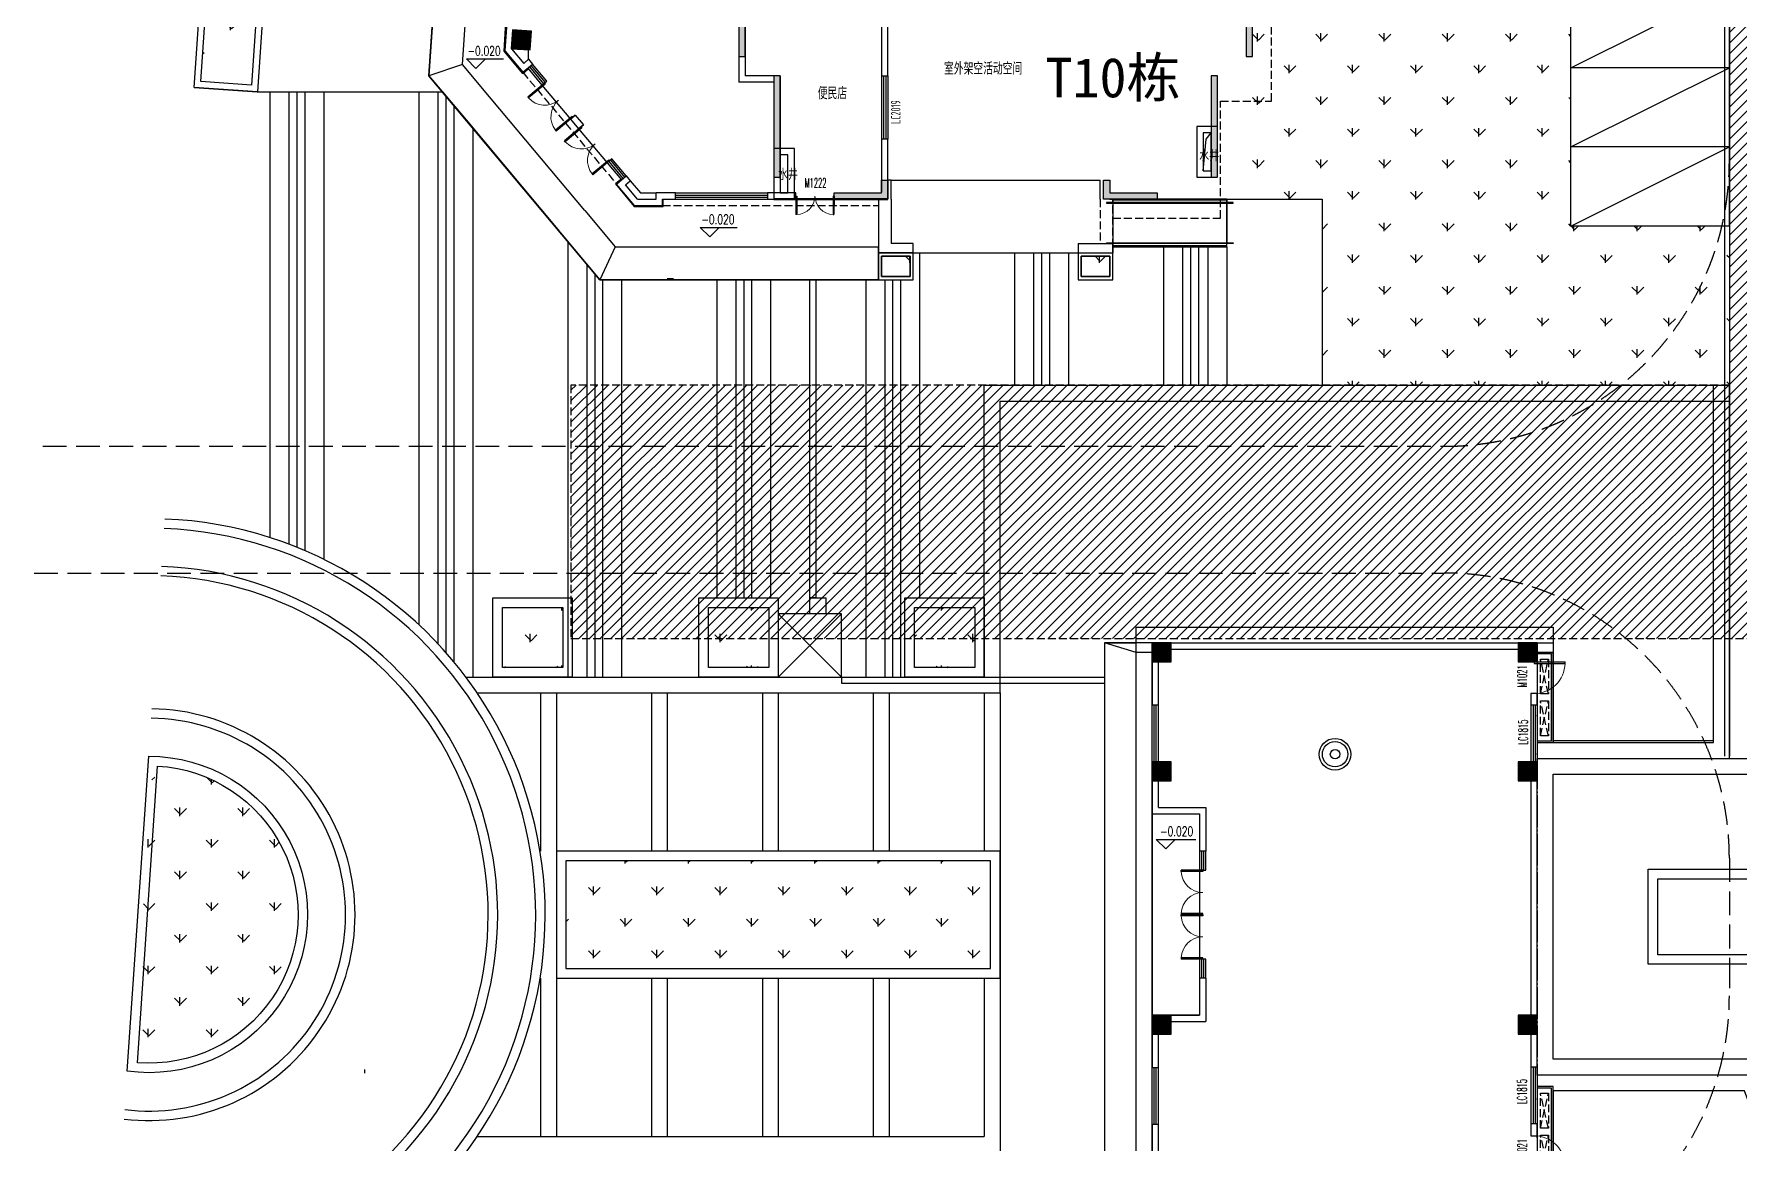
# Model space of a CAD drawing. Header units: millimetres. Extents: x 36720183 to 38160956, y 58934012 to 60388477.
# Drawn here: x 37394691 to 37448514, y 59326046 to 59361079 of the extents above; entities that cross this region are included whole.
import ezdxf

# ---------------------------------------------------------------- set-up
doc = ezdxf.new("R2010")
doc.units = ezdxf.units.MM
doc.header["$LTSCALE"] = 1000
doc.header["$MEASUREMENT"] = 0
for name, pattern in [('CONTINOUS', [0]), ('DASH', [0.35, 0.25, -0.1]), ('DOTE', [2.42, 2, -0.2, 0.02, -0.2]), ('X-A7-L1-PLAN$0$DOTE', [2.42, 2, -0.2, 0.02, -0.2])]:
    doc.linetypes.add(name, pattern=pattern)
for name, color, linetype in [('@ 绿化', 8, 'Continuous'), ('@HATCH', 8, 'Continuous'), ('@YL', 2, 'Continuous'), ('@园建', 1, 'Continuous'), ('@围墙', 5, 'Continuous'), ('@填充', 8, 'Continuous'), ('@扑救面填充', 8, 'Continuous'), ('C_Hatch', 41, 'Continuous'), ('C_Wall', 6, 'Continuous'), ('COLUMN', 9, 'Continuous'), ('CURTWALL', 4, 'Continuous'), ('DIM_ELEV', 3, 'Continuous'), ('DIM_LEAD', 3, 'Continuous'), ('DL_道路红线_支路网_', 1, 'Continuous'), ('DOTE', 1, 'Continuous'), ('PUB_HATCH', 8, 'Continuous'), ('PUB_TEXT', 7, 'Continuous'), ('RMJM - P1 - P - 120-1$0$文字说明', 7, 'Continuous'), ('STAIR', 2, 'Continuous'), ('TEXT', 1, 'Continuous'), ('WALL', 4, 'Continuous'), ('WINDOW', 2, 'Continuous'), ('WINDOW_TEXT', 3, 'Continuous'), ('X-A7-L1-PLAN$0$dote', 1, 'X-A7-L1-PLAN$0$DOTE'), ('扑救面', 2, 'Continuous'), ('空调机位', 7, 'Continuous'), ('线脚', 6, 'Continuous'), ('裙楼挑廊', 7, 'Continuous'), ('车位', 40, 'Continuous')]:
    doc.layers.add(name, color=color, linetype=linetype)
doc.layers.add('X-A7-L1-PLAN$0$230_Floors', color=1, linetype='Continuous', lineweight=50)
doc.styles.add('_TCH_DIM', font='SIMPLEX', dxfattribs={"bigfont": 'GBCBIG'})
doc.styles.add('_TCH_WINDOW', font='SIMPLEX.shx', dxfattribs={"width": 0.7, "height": 3.5, "bigfont": 'GBCBIG.shx'})
doc.styles.add('RMJM - P1 - P - 120-1$0$RMJM_TEXT', font='ARIAL.TTF', dxfattribs={"height": 2.5})
doc.styles.get("Standard").update_dxf_attribs({"font": 'gbenor.shx', "bigfont": 'gbcbig.shx'})
pattern_1 = [(90, (0, 0), (-997.795475, 997.795475), [264.58066, -1731.01015]), (45, (0, 0), (-997.796155, 997.796155), [264.58066, -1146.51615]), (135, (0, 0), (-997.796155, -997.796155), [264.58066, -1146.51615])]

# ---------------------------------------------------------------- blocks, each defined once
blk = doc.blocks.new('车位')
at = {"layer": '车位'}
for p, q in [((2126015, 462726), (2126015, 465226)), ((2131015, 465226), (2126015, 465226)), ((2131015, 462726), (2131015, 465226)), ((2131015, 462726), (2126015, 462726))]:
    blk.add_line(p, q, dxfattribs=at)
blk.add_lwpolyline([(2126015, 462726), (2131015, 465226)], dxfattribs=at)
blk = doc.blocks.new('ba')
at = {"color": 8}
blk.add_lwpolyline([(-1948, -52), (52, -52), (52, 1948), (-1948, 1948)], close=True, dxfattribs=at)
for points in [[(52, -52), (-1948, 1948)], [(-1948, -52), (52, 1948)]]:
    blk.add_lwpolyline(points, dxfattribs=at)
blk = doc.blocks.new('_FZH')
blk.add_lwpolyline([(-0.5, -0.5), (0.5, -0.5), (0.5, 0.5), (-0.5, 0.5)], close=True)
at = {"layer": 'PUB_HATCH'}
blk.add_solid([(-0.5, -0.5), (0.5, -0.5), (-0.5, 0.5), (0.5, 0.5)], dxfattribs=at)
blk = doc.blocks.new('2014-1-1-G-D5')
at = {"layer": 'C_Hatch'}
h = blk.add_hatch(color=256, dxfattribs=at)
h.paths.add_polyline_path([(3696231, -849237), (3696231, -849037), (3696431, -849037), (3696431, -849437), (3694681, -849437), (3694681, -849237)])
h.paths.add_polyline_path([(3710131, -846337), (3710131, -845737), (3708531, -845737), (3708531, -843737), (3708331, -843737), (3708331, -845937), (3709931, -845937), (3709931, -846337)])
h.paths.add_polyline_path([(3690731, -842837), (3692381, -842837), (3692381, -843037), (3690731, -843037)])
h.paths.add_polyline_path([(3677731, -851437), (3677731, -851237), (3677331, -851237), (3677331, -848337), (3677131, -848337), (3677131, -851437)])
h.paths.add_polyline_path([(3689431, -845237), (3689431, -844137), (3691431, -844137), (3691431, -844837), (3691631, -844837), (3691631, -844137), (3691631, -843937), (3691431, -843937), (3689231, -843937), (3689231, -845237)])
h.paths.add_polyline_path([(3687231, -843937), (3686631, -843937), (3686631, -844137), (3687031, -844137), (3687031, -845486), (3687231, -845486)])
h.paths.add_polyline_path([(3692331, -860537), (3692331, -859937), (3692531, -859937), (3692531, -860337), (3694031, -860337), (3694031, -860537)])
h.paths.add_polyline_path([(3696431, -853837), (3696431, -854037), (3696831, -854037), (3696831, -856037), (3697031, -856037), (3697031, -853837)])
h.paths.add_polyline_path([(3689431, -846737), (3689431, -849137), (3689231, -849137), (3689231, -846737)])
h.paths.add_polyline_path([(3702531, -834737), (3702531, -837537), (3702731, -837537), (3702731, -834737)])
h.paths.add_polyline_path([(3701331, -834037), (3699631, -834037), (3699631, -834237), (3701331, -834237)])
h.paths.add_polyline_path([(3703631, -840237), (3703231, -840237), (3703231, -840437), (3703831, -840437), (3703832, -837837), (3703632, -837837)])
h.paths.add_polyline_path([(3679631, -842387), (3679631, -844137), (3679831, -844137), (3679831, -842387)])
h.paths.add_polyline_path([(3676131, -842387), (3675531, -842387), (3675531, -844037), (3675731, -844037), (3675731, -842587), (3676131, -842587)])
h.paths.add_polyline_path([(3690331, -834737), (3690331, -837537), (3690531, -837537), (3690531, -834737)])
h.paths.add_polyline_path([(3689231, -837837), (3689031, -837837), (3689031, -840237), (3689631, -840237), (3689631, -840037), (3689231, -840037)])
h.paths.add_polyline_path([(3682731, -843937), (3682731, -845486), (3682931, -845486), (3682931, -843937)])
h.paths.add_polyline_path([(3675531, -846787), (3675531, -848537), (3675731, -848537), (3675731, -846787)])
h.paths.add_polyline_path([(3693431, -834037), (3691731, -834037), (3691731, -834237), (3693431, -834237)])
h.paths.add_polyline_path([(3694331, -851237), (3692731, -851237), (3692731, -851437), (3694331, -851437)])
h.paths.add_polyline_path([(3685131, -851237), (3682731, -851237), (3682731, -851437), (3685131, -851437)])
h.paths.add_polyline_path([(3693631, -844437), (3693631, -845037), (3693831, -845037), (3693831, -844637), (3696631, -844637), (3696631, -844437)])
h.paths.add_polyline_path([(3696431, -837537), (3696431, -840437), (3696631, -840437), (3696631, -837537)])
h.paths.add_polyline_path([(3681931, -856637), (3681931, -859837), (3682131, -859837), (3682131, -856637)])
h.paths.add_polyline_path([(3681031, -854037), (3681431, -854037), (3681431, -853837), (3680831, -853837), (3680831, -856037), (3681031, -856037)])
h.paths.add_polyline_path([(3685531, -852937), (3683531, -852937), (3683531, -853137), (3685531, -853137)])
h.paths.add_polyline_path([(3694331, -852937), (3692331, -852937), (3692331, -853137), (3694331, -853137)])
h.paths.add_polyline_path([(3695731, -856637), (3695731, -859837), (3695931, -859837), (3695931, -856637)])
h.paths.add_polyline_path([(3698631, -848687), (3698431, -848687), (3698431, -850337), (3699031, -850337), (3699031, -850137), (3698631, -850137)])
h.paths.add_polyline_path([(3705831, -850137), (3705831, -851887), (3706031, -851887), (3706031, -850137)])
h.paths.add_polyline_path([(3709931, -851687), (3709531, -851687), (3709531, -851887), (3710131, -851887), (3710131, -850237), (3709931, -850237)])
h.paths.add_polyline_path([(3702731, -842837), (3702731, -844487), (3702931, -844487), (3702931, -843037), (3703581, -843037), (3703581, -842837)])
h.paths.add_polyline_path([(3685531, -860537), (3683831, -860537), (3683831, -860337), (3685331, -860337), (3685331, -859937), (3685531, -859937)])
at = {"layer": 'C_Wall'}
for points in [[(3693431, -834037), (3691731, -834037), (3691731, -834237), (3693431, -834237)], [(3701331, -834037), (3699631, -834037), (3699631, -834237), (3701331, -834237)], [(3690331, -834737), (3690331, -837537), (3690531, -837537), (3690531, -834737)], [(3702531, -834737), (3702531, -837537), (3702731, -837537), (3702731, -834737)], [(3689231, -837837), (3689031, -837837), (3689031, -840237), (3689631, -840237), (3689631, -840037), (3689231, -840037)], [(3696431, -837537), (3696431, -840437), (3696631, -840437), (3696631, -837537)], [(3703631, -840237), (3703231, -840237), (3703231, -840437), (3703831, -840437), (3703832, -837837), (3703632, -837837)], [(3679631, -842387), (3679631, -844137), (3679831, -844137), (3679831, -842387)], [(3690731, -842837), (3692381, -842837), (3692381, -843037), (3690731, -843037)], [(3702731, -842837), (3702731, -844487), (3702931, -844487), (3702931, -843037), (3703581, -843037), (3703581, -842837)], [(3682731, -843937), (3682731, -845486), (3682931, -845486), (3682931, -843937)], [(3710131, -846337), (3710131, -845737), (3708531, -845737), (3708531, -843737), (3708331, -843737), (3708331, -845937), (3709931, -845937), (3709931, -846337)], [(3693631, -844437), (3693631, -845037), (3693831, -845037), (3693831, -844637), (3696631, -844637), (3696631, -844437)], [(3675531, -846787), (3675531, -848537), (3675731, -848537), (3675731, -846787)], [(3677731, -851437), (3677731, -851237), (3677331, -851237), (3677331, -848337), (3677131, -848337), (3677131, -851437)], [(3698631, -848687), (3698431, -848687), (3698431, -850337), (3699031, -850337), (3699031, -850137), (3698631, -850137)], [(3696231, -849237), (3696231, -849037), (3696431, -849037), (3696431, -849437), (3694681, -849437), (3694681, -849237)], [(3705831, -850137), (3705831, -851887), (3706031, -851887), (3706031, -850137)], [(3709931, -851687), (3709531, -851687), (3709531, -851887), (3710131, -851887), (3710131, -850237), (3709931, -850237)], [(3685131, -851237), (3682731, -851237), (3682731, -851437), (3685131, -851437)], [(3694331, -851237), (3692731, -851237), (3692731, -851437), (3694331, -851437)], [(3685531, -852937), (3683531, -852937), (3683531, -853137), (3685531, -853137)], [(3694331, -852937), (3692331, -852937), (3692331, -853137), (3694331, -853137)], [(3681931, -856637), (3681931, -859837), (3682131, -859837), (3682131, -856637)], [(3695731, -856637), (3695731, -859837), (3695931, -859837), (3695931, -856637)]]:
    blk.add_lwpolyline(points, close=True, dxfattribs=at)
for points in [[(3676131, -842387), (3675531, -842387), (3675531, -844037), (3675731, -844037), (3675731, -842587), (3676131, -842587), (3676131, -842387)], [(3687231, -843937), (3686631, -843937), (3686631, -844137), (3687031, -844137), (3687031, -845486), (3687231, -845486), (3687231, -843937)], [(3689431, -845237), (3689431, -844137), (3691431, -844137), (3691431, -844837), (3691631, -844837), (3691631, -844137), (3691631, -843937), (3691431, -843937), (3691431, -843937), (3689231, -843937), (3689231, -845237), (3689431, -845237)], [(3689431, -846737), (3689431, -849137), (3689231, -849137), (3689231, -846737), (3689431, -846737)], [(3681031, -854037), (3681431, -854037), (3681431, -853837), (3680831, -853837), (3680831, -856037), (3681031, -856037), (3681031, -854037)], [(3696431, -853837), (3696431, -854037), (3696831, -854037), (3696831, -856037), (3697031, -856037), (3697031, -853837), (3696431, -853837)], [(3685331, -860337), (3685331, -859937), (3685531, -859937), (3685531, -860537)], [(3692331, -860537), (3692331, -859937), (3692531, -859937), (3692531, -860337), (3694031, -860337), (3694031, -860537), (3692331, -860537)], [(3685531, -860537), (3683831, -860537), (3683831, -860337), (3685331, -860337)]]:
    blk.add_lwpolyline(points, dxfattribs=at)
blk = doc.blocks.new('$DorLib2D$00000002')
for p, q in [((-0.5, 0), (-0.5, 0.4875)), ((-0.475, 0.4875), (-0.5, 0.4875)), ((-0.475, 0), (-0.475, 0.4875)), ((0.475, 0), (0.475, 0.4875)), ((0.475, 0.4875), (0.5, 0.4875)), ((0.5, 0), (0.5, 0.4875)), ((-0.5, 0), (-0.475, 0)), ((0.5, 0), (0.475, 0))]:
    blk.add_line(p, q)
at = {"lineweight": 13}
for centre, start, end in [((-0.4875, 0), 0, 88.53072), ((0.4875, 0), 91.46928, 180)]:
    blk.add_arc(centre, 0.4875, start, end, dxfattribs=at)
blk = doc.blocks.new('T10T12T13scpm')
at = {"layer": '@YL', "color": 6, "ltscale": 0.2}
for p, q in [((568767, 26066), (568920, 26195)), ((569023, 25760), (569177, 25888)), ((575682, 23545), (576882, 23542)), ((578483, 21002), (578483, 22042))]:
    blk.add_line(p, q, dxfattribs=at)
for points in [[(566944, 29293), (566932, 29118), (566732, 29132), (566670, 28219), (567262, 27513), (567434, 27657)], [(588730, 24442), (588828, 25434), (588979, 25642)]]:
    blk.add_lwpolyline(points, dxfattribs=at)
for points in [[(579583, 21842), (578483, 21842), (578483, 21002), (579583, 21002)], [(579483, 21742), (578583, 21742), (578583, 21102), (579483, 21102)], [(585883, 21842), (584783, 21842), (584783, 21002), (585883, 21002)], [(585783, 21742), (584883, 21742), (584883, 21102), (585783, 21102)]]:
    blk.add_lwpolyline(points, close=True, dxfattribs=at)
at = {"layer": 'CURTWALL', "color": 6}
for p, q in [((567418, 27676), (567868, 27139)), ((567469, 27719), (567919, 27182)), ((567520, 27762), (567970, 27225)), ((568021, 27268), (567571, 27805)), ((567868, 27139), (568021, 27268)), ((568767, 26066), (568920, 26195)), ((569023, 25760), (569177, 25888)), ((570076, 24815), (569922, 24686)), ((570025, 24772), (570474, 24235)), ((570525, 24278), (570076, 24815)), ((569922, 24686), (570372, 24150)), ((569974, 24729), (570423, 24192))]:
    blk.add_line(p, q, dxfattribs=at)
at = {"layer": 'DIM_ELEV', "color": 6}
for p, q in [((565784, 27669), (565484, 27969)), ((565484, 27969), (566649, 27969)), ((565784, 27669), (566084, 27969)), ((573163, 22353), (572863, 22653)), ((572863, 22653), (574029, 22653)), ((573163, 22353), (573463, 22653))]:
    blk.add_line(p, q, dxfattribs=at)
at = {"layer": 'STAIR', "color": 6}
for p, q in [((565363, 27793), (564301, 27442)), ((567868, 27139), (568767, 26066)), ((569222, 23186), (566268, 26713)), ((565471, 26045), (568425, 22519)), ((569023, 25760), (569922, 24686)), ((570181, 22042), (569695, 21002)), ((571668, 22042), (573082, 22042)), ((571668, 22042), (578482, 22042)), ((579582, 21845), (584782, 21845)), ((571668, 21002), (578483, 21002))]:
    blk.add_line(p, q, dxfattribs=at)
for points in [[(564424, 29264), (564301, 27442), (565471, 26045)], [(566268, 26713), (565363, 27793), (565458, 29194)], [(569222, 23186), (570181, 22042), (571668, 22042)], [(571668, 21002), (569695, 21002), (568425, 22519)]]:
    blk.add_lwpolyline(points, dxfattribs=at)
at = {"layer": 'WALL', "color": 6}
for p, q in [((574082, 31142), (574082, 27242)), ((574282, 30942), (574282, 27442)), ((578582, 30942), (578582, 26981)), ((578582, 30042), (578582, 27442)), ((578782, 27442), (578782, 30042)), ((566755, 29105), (566696, 28227)), ((566941, 28892), (566901, 28294)), ((566696, 28227), (567265, 27548)), ((566901, 28294), (567290, 27830)), ((567443, 27958), (567443, 28257)), ((567265, 27548), (567571, 27805)), ((567290, 27830), (567443, 27958)), ((567443, 27958), (567571, 27805)), ((575182, 27242), (574082, 27242)), ((575182, 27442), (574282, 27442)), ((575182, 27442), (575182, 27442)), ((575382, 27442), (575182, 27442)), ((575182, 27242), (575182, 23542)), ((575382, 27442), (575382, 27342)), ((575382, 27342), (575382, 23742)), ((578582, 27442), (578782, 27442)), ((568920, 26195), (568767, 26066)), ((568767, 26066), (569023, 25760)), ((568920, 26195), (569177, 25888)), ((569177, 25888), (569023, 25760)), ((578582, 25781), (578582, 23769)), ((578782, 25442), (578582, 25442)), ((578582, 25442), (578583, 24142)), ((578783, 24142), (578782, 25442)), ((570219, 24021), (570525, 24278)), ((570525, 24278), (570654, 24125)), ((570788, 23342), (570219, 24021)), ((570500, 23996), (570654, 24125)), ((570881, 23542), (570500, 23996)), ((571468, 23542), (571468, 23742)), ((572082, 23742), (571468, 23742)), ((572082, 23542), (572082, 23742)), ((575882, 23742), (574982, 23742)), ((574982, 23742), (574982, 23542)), ((575882, 23542), (575882, 23742)), ((577082, 23542), (577082, 23742)), ((578782, 23545), (578782, 24145)), ((578783, 23542), (578783, 24142)), ((578883, 24142), (578783, 24142)), ((578882, 23545), (578882, 24145)), ((578883, 23542), (578883, 24142)), ((585482, 23545), (585482, 24145)), ((585483, 23542), (585483, 24142)), ((585582, 23545), (585582, 24145)), ((585583, 23542), (585583, 24142)), ((570788, 23342), (571668, 23342)), ((570881, 23542), (571468, 23542)), ((571668, 23342), (571668, 23542)), ((571668, 23542), (572082, 23542)), ((574982, 23542), (575882, 23542)), ((578782, 23545), (578482, 23545)), ((578482, 23545), (578482, 21845)), ((578882, 23545), (578882, 22145)), ((579582, 22145), (578882, 22145)), ((579582, 21845), (579582, 22145)), ((584782, 22145), (585883, 22145)), ((584782, 22145), (584782, 21845)), ((585883, 22145), (585883, 21845)), ((579582, 21845), (578482, 21845)), ((584782, 21845), (585883, 21845))]:
    blk.add_line(p, q, dxfattribs=at)
for points in [[(588532, 24242), (589182, 24242), (589182, 25842), (588532, 25842)], [(588730, 24442), (588980, 24442), (588980, 25642), (588730, 25642)], [(575182, 23542), (575832, 23542), (575832, 25142), (575182, 25142)], [(575380, 23742), (575630, 23742), (575630, 24942), (575380, 24942)]]:
    blk.add_lwpolyline(points, close=True, dxfattribs=at)
blk.add_lwpolyline([(570654, 24125), (570974, 23742), (571468, 23742)], dxfattribs=at)
at = {"layer": 'WINDOW', "color": 6}
for p, q in [((578582, 27442), (578582, 25442)), ((578649, 27442), (578649, 25442)), ((578716, 27442), (578716, 25442)), ((578782, 27442), (578782, 25442)), ((572082, 23742), (574982, 23742)), ((578882, 24145), (585482, 24144)), ((572082, 23675), (574982, 23675)), ((572082, 23609), (574982, 23609)), ((572082, 23542), (574982, 23542))]:
    blk.add_line(p, q, dxfattribs=at)
at = {"layer": 'WINDOW', "color": 6, "linetype": 'DASH'}
blk.add_lwpolyline([(585882, 22942), (589282, 22942), (589282, 26642), (590882, 26642), (590882, 30342), (587682, 30342), (587682, 32942), (587182, 32942), (587182, 33742), (591682, 33742)], dxfattribs=at)
at = {"layer": 'X-A7-L1-PLAN$0$230_Floors', "color": 6}
blk.add_line((575182, 23542), (578782, 23542), dxfattribs=at)
at = {"layer": 'X-A7-L1-PLAN$0$dote', "color": 6, "linetype": 'ByBlock'}
for p, q in [((585681, 23442), (585681, 23417)), ((589482, 23542), (585881, 23542)), ((585881, 23542), (585881, 23442)), ((589482, 23512), (585881, 23512)), ((585881, 23417), (585881, 22167)), ((589482, 23542), (589482, 23442)), ((589482, 23417), (589482, 22167)), ((585681, 22167), (585681, 22142)), ((589482, 22142), (585681, 22142)), ((585881, 22042), (585881, 22142)), ((589482, 22072), (585881, 22072)), ((589482, 22042), (589482, 22142)), ((589482, 22042), (585881, 22042))]:
    blk.add_line(p, q, dxfattribs=at)
for points in [[(585681, 23417), (589681, 23417), (589681, 23442), (585681, 23442)], [(585681, 22167), (589681, 22167), (589681, 22142), (585681, 22142)]]:
    blk.add_lwpolyline(points, dxfattribs=at)
at = {"layer": '线脚', "color": 6}
for points in [[(567434, 27657), (567262, 27513), (566670, 28219), (566732, 29132), (566932, 29118), (566944, 29293), (566969, 29291)], [(570356, 24169), (570184, 24024), (570776, 23317), (571693, 23317), (571693, 23542)]]:
    blk.add_lwpolyline(points, dxfattribs=at)
at = {"layer": '裙楼挑廊', "color": 6, "linetype": 'DASH'}
for p, q in [((567265, 27548), (570219, 24021)), ((571668, 23342), (578482, 23342)), ((585483, 23542), (585483, 22145)), ((585883, 22042), (585881, 23512))]:
    blk.add_line(p, q, dxfattribs=at)
at = {"layer": 'C_Hatch', "color": 6}
blk.add_blockref('2014-1-1-G-D5', (-3106749, 884079), dxfattribs=at)
at = {"layer": 'COLUMN', "color": 6, "xscale": 599.9999999767169, "yscale": 599.9999999767169, "zscale": 599.9999999767169, "rotation": 356.1108918344287}
blk.add_blockref('_FZH', (567220, 28573), dxfattribs=at)
at = {"layer": 'WINDOW', "color": 6, "xscale": -1400, "yscale": 1400, "zscale": 1400}
for p, rotation in [((568394, 26667), 129.951646723107), ((569550, 25287), 129.9516467230817)]:
    blk.add_blockref('$DorLib2D$00000002', p, dxfattribs=dict(at, rotation=rotation))
at = {"layer": 'WINDOW', "color": 6}
ref = blk.add_blockref('$DorLib2D$00000002', (576482, 23642), dxfattribs=dict(at, xscale=-1200, yscale=1200, zscale=1200, rotation=179.9945143177934))
ref.add_attrib('A', 'M1222', (576153, 23910), dxfattribs={"layer": 'WINDOW_TEXT', "color": 0, "height": 297.5, "rotation": 359.9945, "style": '_TCH_WINDOW', "width": 0.494118})
at = {"layer": 'DIM_LEAD', "color": 6}
for s, p in [('室外架空活动空间', (580554, 27474)), ('便民店', (576571, 26695))]:
    blk.add_text(s, height=385.8, dxfattribs=at).set_placement(p)
at = {"layer": 'PUB_TEXT', "color": 6, "style": '_TCH_DIM', "width": 0.705882}
for p in [(565519, 28074), (572899, 22758)]:
    blk.add_text('-0.020', height=297.5, dxfattribs=at).set_placement(p)
at = {"layer": 'RMJM - P1 - P - 120-1$0$文字说明', "color": 6, "insert": (588016, 28009), "char_height": 1250, "width": 25500, "attachment_point": 3, "style": 'RMJM - P1 - P - 120-1$0$RMJM_TEXT'}
blk.add_mtext('{\\fSimSun|b0|i0|c134|p2;T10栋}', dxfattribs=at)
at = {"layer": 'TEXT', "color": 6}
for p in [(588604, 24742), (575315, 24151)]:
    blk.add_text('水井', height=350, dxfattribs=at).set_placement(p)
at = {"layer": 'WINDOW_TEXT', "color": 6, "width": 0.7}
blk.add_text('LC2019', height=300, rotation=90, dxfattribs=at).set_placement((579180, 25920))
blk = doc.blocks.new('SHHR')
at = {"layer": '空调机位', "color": 6}
for p, q in [((37445417, 59341621), (37444917, 59341621)), ((37445417, 59338771), (37445417, 59341621)), ((37445367, 59341571), (37444917, 59341571)), ((37445367, 59338821), (37445367, 59341571)), ((37445367, 59338821), (37444917, 59338821)), ((37445417, 59338771), (37444917, 59338771))]:
    blk.add_line(p, q, dxfattribs=at)
at = {"layer": '空调机位', "linetype": 'DASH'}
for points in [[(37445266, 59340309), (37445016, 59340309), (37445016, 59341409), (37445266, 59341409)], [(37445266, 59338990), (37445016, 59338990), (37445016, 59340090), (37445266, 59340090)]]:
    blk.add_lwpolyline(points, close=True, dxfattribs=at)
for points in [[(37445266, 59340309), (37445016, 59341409)], [(37445016, 59340309), (37445266, 59341409)], [(37445266, 59338990), (37445016, 59340090)], [(37445016, 59338990), (37445266, 59340090)]]:
    blk.add_lwpolyline(points, dxfattribs=at)
blk = doc.blocks.new('$DorLib2D$00000001')
for p, q in [((0.45, 0.975), (0.5, 0.975)), ((0.45, 0), (0.45, 0.975)), ((0.5, 0), (0.5, 0.975)), ((0.5, 0), (0.45, 0))]:
    blk.add_line(p, q)
at = {"lineweight": 13}
blk.add_arc((0.475, 0), 0.975, 91.4693, 180, dxfattribs=at)
blk = doc.blocks.new('TP1scpm')
at = {"layer": '@填充'}
for p, q in [((345506, -380862), (357661, -380862)), ((357661, -380862), (357661, -384440)), ((357661, -398016), (345506, -398016))]:
    blk.add_line(p, q, dxfattribs=at)
at = {"layer": 'CURTWALL', "color": 0}
for p, q in [((347006, -387439), (347006, -388039)), ((347073, -388039), (347073, -387439)), ((347139, -388039), (347139, -387439)), ((347206, -388039), (347206, -387439)), ((347006, -388039), (347206, -388039)), ((347206, -390839), (347006, -390839)), ((347006, -390839), (347006, -391439)), ((347073, -391439), (347073, -390839)), ((347139, -391439), (347139, -390839)), ((347206, -391439), (347206, -390839))]:
    blk.add_line(p, q, dxfattribs=at)
at = {"layer": 'DIM_ELEV', "color": 0}
for p, q in [((345940, -387362), (345640, -387062)), ((345640, -387062), (346890, -387062)), ((345940, -387362), (346240, -387062))]:
    blk.add_line(p, q, dxfattribs=at)
at = {"layer": 'DOTE', "color": 1, "linetype": 'DOTE', "ltscale": 0.5}
blk.add_line((357661, -382050), (357661, -398990), dxfattribs=at)
at = {"layer": 'STAIR'}
for p, q in [((344006, -380862), (345006, -380862)), ((345006, -381162), (344006, -380862)), ((344006, -381162), (344006, -397716)), ((345506, -386261), (345506, -392616)), ((347006, -388039), (347006, -390839)), ((344006, -398016), (345006, -397716)), ((345006, -398016), (344006, -398016))]:
    blk.add_line(p, q, dxfattribs=at)
blk.add_lwpolyline([(345506, -380862), (344006, -380862), (344006, -398016), (345506, -398016)], dxfattribs=at)
at = {"layer": 'WALL', "color": 0}
for p, q in [((345506, -380862), (345006, -380862)), ((345006, -381162), (345006, -380862)), ((345506, -380862), (357661, -380862)), ((345706, -381062), (357461, -381062)), ((345706, -382816), (345706, -381062)), ((357461, -381062), (357461, -381462)), ((357661, -380862), (358161, -380862)), ((358161, -380862), (358161, -381162)), ((345506, -381162), (345006, -381162)), ((345506, -381162), (345506, -382816)), ((357461, -381462), (357661, -381462)), ((357661, -381462), (357661, -381162)), ((357661, -381162), (358161, -381162)), ((357461, -382462), (357461, -382816)), ((357661, -382462), (357461, -382462)), ((357661, -382816), (357661, -382462)), ((345506, -382816), (345706, -382816)), ((357461, -382816), (357661, -382816)), ((345706, -384616), (345506, -384616)), ((345506, -384616), (345506, -386261)), ((345706, -386061), (345706, -384616)), ((357461, -384616), (357461, -394245)), ((357661, -384616), (357461, -384616)), ((357661, -394245), (357661, -384616)), ((345506, -386261), (347006, -386261)), ((345706, -386061), (347206, -386061)), ((347006, -386261), (347006, -387439)), ((347206, -386061), (347206, -387439)), ((347206, -387439), (347006, -387439)), ((347006, -391439), (347006, -392616)), ((347206, -391439), (347006, -391439)), ((347206, -391439), (347206, -392816)), ((345506, -392616), (345506, -394261)), ((345506, -392616), (347006, -392616)), ((345706, -394261), (345706, -392816)), ((345706, -392816), (347206, -392816)), ((345506, -394261), (345706, -394261)), ((357461, -394245), (357661, -394245)), ((345706, -396061), (345506, -396061)), ((345506, -396061), (345506, -397716)), ((345706, -397816), (345706, -396061)), ((357461, -396045), (357461, -396416)), ((357661, -396045), (357461, -396045)), ((357661, -396416), (357661, -396045)), ((357461, -396416), (357661, -396416)), ((345506, -397716), (345006, -397716)), ((345006, -398016), (345006, -397716)), ((357661, -397416), (357461, -397416)), ((357461, -397416), (357461, -397816)), ((357661, -397716), (357661, -397416)), ((357661, -397716), (358161, -397716)), ((358161, -397716), (358161, -398016)), ((345506, -398016), (345006, -398016)), ((357661, -398016), (345506, -398016)), ((357461, -397816), (345706, -397816)), ((357661, -398016), (358161, -398016))]:
    blk.add_line(p, q, dxfattribs=at)
at = {"layer": 'WALL'}
for p, q in [((345506, -380862), (357661, -380862)), ((345506, -385216), (345506, -380862)), ((345706, -381062), (357461, -381062)), ((345706, -385016), (345706, -381062)), ((345506, -398016), (345506, -392616)), ((347006, -392616), (345506, -392616)), ((345706, -397816), (345706, -392816)), ((357661, -398016), (345506, -398016)), ((357461, -397816), (345706, -397816))]:
    blk.add_line(p, q, dxfattribs=at)
at = {"layer": 'WINDOW', "color": 0}
for p, q in [((345506, -384616), (345506, -382816)), ((345573, -384616), (345573, -382816)), ((345639, -384616), (345639, -382816)), ((345706, -384616), (345706, -382816)), ((357461, -382816), (357461, -384616)), ((357528, -382816), (357528, -384616)), ((357594, -382816), (357594, -384616)), ((357661, -382816), (357661, -384616)), ((345506, -396061), (345506, -394261)), ((345573, -396061), (345573, -394261)), ((345639, -396061), (345639, -394261)), ((345706, -396061), (345706, -394261)), ((357461, -394245), (357461, -396045)), ((357528, -394245), (357528, -396045)), ((357594, -394245), (357594, -396045)), ((357661, -394245), (357661, -396045))]:
    blk.add_line(p, q, dxfattribs=at)
at = {"layer": '@YL', "color": 0}
for p in [(-37087256, -59722781), (-37087256, -59736487)]:
    blk.add_blockref('SHHR', p, dxfattribs=at)
at = {"layer": 'COLUMN', "xscale": 599.9999999767169, "yscale": 599.9999999767169, "zscale": 599.9999999767169}
for p in [(345806, -381162), (357361, -381162), (345806, -384916), (357361, -384916), (345806, -392916), (357361, -392916), (345806, -397716), (357361, -397716)]:
    blk.add_blockref('_FZH', p, dxfattribs=at)
at = {"layer": 'WINDOW', "color": 0}
ref = blk.add_blockref('$DorLib2D$00000001', (357561, -381962), dxfattribs=dict(at, xscale=-1000, yscale=1000, zscale=-1000, rotation=269.9999999623743))
ref.add_attrib('A', 'M1021', (357335, -382259), dxfattribs={"layer": 'WINDOW_TEXT', "color": 0, "ltscale": 0.2, "height": 297.5, "rotation": 90, "style": '_TCH_WINDOW', "width": 0.494118})
at = {"layer": 'WINDOW', "color": 0, "xscale": -1400, "yscale": 1400, "zscale": -1400, "rotation": 90}
for p in [(347106, -388739), (347106, -390139)]:
    blk.add_blockref('$DorLib2D$00000002', p, dxfattribs=at)
at = {"layer": 'WINDOW', "color": 0}
ref = blk.add_blockref('$DorLib2D$00000001', (357561, -396916), dxfattribs=dict(at, xscale=1000, yscale=1000, zscale=1000, rotation=269.9999999623743))
ref.add_attrib('A', 'M1021', (357335, -397214), dxfattribs={"layer": 'WINDOW_TEXT', "color": 0, "ltscale": 0.2, "height": 297.5, "rotation": 90, "style": '_TCH_WINDOW', "width": 0.494118})
at = {"layer": 'PUB_TEXT', "color": 0, "style": '_TCH_DIM', "width": 0.705882}
blk.add_text('-0.020', height=297.5, dxfattribs=at).set_placement((345760, -386957))
at = {"layer": 'WINDOW_TEXT', "color": 0, "style": '_TCH_WINDOW', "width": 0.494118}
for p in [(357361, -384068), (357326, -395413)]:
    blk.add_text('LC1815', height=297.5, rotation=90, dxfattribs=at).set_placement(p)

msp = doc.modelspace()

# ---------------------------------------------------------------- hatches: boundary and pattern name
at = {"layer": '@ 绿化', "linetype": 'Continuous'}
h = msp.add_hatch(dxfattribs=at)
h.set_pattern_fill('GRASS', color=256, scale=500, angle=-3.8915, style=0)
h.set_pattern_definition([(86.1084516, (-3916671.4, 2767814.2), (-927.776352, 1063.213365), [264.58066, -1731.01015]), (41.1084516, (-3916671.4, 2767814.2), (-927.776985, 1063.21409), [264.58066, -1146.51615]), (131.1084516, (-3916671.4, 2767814.2), (-1063.21409, -927.776985), [264.58066, -1146.51615])])
h.paths.add_polyline_path([(37400472, 59367162), (37402068, 59367053), (37401552, 59359471), (37399956, 59359579)])
h = msp.add_hatch(dxfattribs=at)
h.set_pattern_fill('GRASS', color=256, scale=500, style=0)
h.set_pattern_definition(pattern_1)
h.paths.add_polyline_path([(37435330, 59349997), (37448181, 59349997), (37448181, 59355017), (37443181, 59355017), (37443182, 59361997), (37448181, 59361997), (37448181, 59366167), (37446230, 59366167), (37446230, 59364517), (37441930, 59364517), (37441930, 59366067), (37439030, 59366067), (37439030, 59364067), (37434530, 59364067), (37434530, 59366167), (37429930, 59366167), (37429930, 59365217), (37430431, 59365167), (37430430, 59362567), (37433130, 59362567), (37433130, 59355867), (37435330, 59355867)])
h = msp.add_hatch(dxfattribs=at)
h.set_pattern_fill('GRASS', color=256, scale=500, style=0)
h.set_pattern_definition(pattern_1)
h.paths.add_polyline_path([(37427731, 59354067), (37428631, 59354067), (37428631, 59353427), (37427731, 59353427)])
h.paths.add_polyline_path([(37421431, 59354067), (37422331, 59354067), (37422331, 59353427), (37421431, 59353427)])
h = msp.add_hatch(dxfattribs=at)
h.set_pattern_fill('GRASS', color=256, scale=500, style=0)
h.set_pattern_definition(pattern_1)
h.paths.add_polyline_path([(37409470, 59323582), (37411370, 59323582), (37411370, 59325482), (37409470, 59325482)])
h.paths.add_polyline_path([(37415970, 59323582), (37417870, 59323582), (37417870, 59325482), (37415970, 59325482)])
h.paths.add_polyline_path([(37422470, 59323582), (37424370, 59323582), (37424370, 59325482), (37422470, 59325482)])
h.paths.add_polyline_path([(37422470, 59342982), (37424370, 59342982), (37424370, 59341082), (37422470, 59341082)])
h.paths.add_polyline_path([(37415970, 59342982), (37417870, 59342982), (37417870, 59341082), (37415970, 59341082)])
h.paths.add_polyline_path([(37409470, 59342982), (37411370, 59342982), (37411370, 59341082), (37409470, 59341082)])
h = msp.add_hatch(dxfattribs=at)
h.set_pattern_fill('GRASS', color=256, scale=500, style=0)
h.set_pattern_definition([(90, (4903.2, 498.2), (-997.795475, 997.795475), [264.58066, -1731.01015]), (45, (4903.2, 498.2), (-997.796155, 997.796155), [264.58066, -1146.51615]), (135, (4903.2, 498.2), (-997.796155, -997.796155), [264.58066, -1146.51615])])
edge = h.paths.add_edge_path()
edge.add_arc((37398318, 59333282), 4700, -96.3304, 88.5473, ccw=False)
edge.add_line((37397799, 59328610), (37398437, 59337980))
h = msp.add_hatch(dxfattribs=at)
h.set_pattern_fill('GRASS', color=256, scale=500, style=0)
h.set_pattern_definition(pattern_1)
h.paths.add_polyline_path([(37411470, 59331582), (37424870, 59331582), (37424870, 59334982), (37411470, 59334982)])
at = {"layer": '@扑救面填充'}
h = msp.add_hatch(dxfattribs=at)
h.set_pattern_fill('ANSI31', color=256, scale=150)
h.set_pattern_definition([(45, (0, 0), (-168.3798023, 168.3798023), [])])
h.paths.add_polyline_path([(37411630, 59341997), (37456181, 59341997), (37456181, 59385324), (37601587, 59385324), (37601584, 59393323), (37448181, 59393325), (37448181, 59349997), (37411630, 59349997)])

# ---------------------------------------------------------------- linework, layer by layer
at = {"layer": '@HATCH'}
for p, q in [((37408318, 59340782), (37424670, 59340782)), ((37408674, 59340282), (37425170, 59340282))]:
    msp.add_line(p, q, dxfattribs=at)
for points in [[(37410670, 59340282), (37410670, 59335282)], [(37410670, 59340282), (37410670, 59335282)], [(37411170, 59340282), (37411170, 59335282)], [(37411170, 59340282), (37411170, 59335282)], [(37414170, 59340282), (37414170, 59335282)], [(37414170, 59340282), (37414170, 59335282)], [(37414670, 59340282), (37414670, 59335282)], [(37414670, 59340282), (37414670, 59335282)], [(37417670, 59340282), (37417670, 59335282)], [(37417670, 59340282), (37417670, 59335282)], [(37418170, 59340282), (37418170, 59335282)], [(37418170, 59340282), (37418170, 59335282)], [(37421170, 59340282), (37421170, 59335282)], [(37421170, 59340282), (37421170, 59335282)], [(37421670, 59340282), (37421670, 59335282)], [(37421670, 59340282), (37421670, 59335282)], [(37424670, 59340282), (37424670, 59335282)], [(37425170, 59340282), (37425170, 59326110)], [(37410670, 59331282), (37410670, 59326282)], [(37411170, 59331282), (37411170, 59326282)], [(37414170, 59331282), (37414170, 59326282)], [(37414670, 59331282), (37414670, 59326282)], [(37417670, 59331282), (37417670, 59326282)], [(37418170, 59331282), (37418170, 59326282)], [(37421170, 59331282), (37421170, 59326282)], [(37421670, 59331282), (37421670, 59326282)], [(37424670, 59331282), (37424670, 59326282)], [(37405120, 59328398), (37405120, 59328282)], [(37408674, 59326282), (37424670, 59326282)]]:
    msp.add_lwpolyline(points, dxfattribs=at)
at = {"layer": '@YL', "color": 8}
for p, q in [((37431730, 59354366), (37431730, 59349997)), ((37432330, 59354367), (37432330, 59349997)), ((37425170, 59340282), (37425170, 59349497)), ((37425170, 59349497), (37448181, 59349497))]:
    msp.add_line(p, q, dxfattribs=at)
at = {"layer": '@YL'}
for p, q in [((37424670, 59340782), (37424670, 59349997)), ((37424670, 59349997), (37448181, 59349997)), ((37424670, 59340782), (37424670, 59349997)), ((37424670, 59349997), (37448181, 59349997)), ((37448181, 59349997), (37448181, 59338282))]:
    msp.add_line(p, q, dxfattribs=at)
for points in [[(37421331, 59353327), (37412543, 59353327), (37407149, 59359767), (37412500, 59438531), (37415046, 59438531)], [(37399743, 59359393), (37401730, 59359258), (37407578, 59359255), (37412543, 59353327), (37422431, 59353327), (37422431, 59354167), (37427630, 59354170), (37427630, 59353327), (37428731, 59353327), (37428731, 59354366), (37432330, 59354367), (37432330, 59355867), (37435330, 59355867), (37435330, 59349997)], [(37428630, 59355867), (37432030, 59355867)]]:
    msp.add_lwpolyline(points, dxfattribs=at)
at = {"layer": '@YL', "color": 3}
for points in [[(37421431, 59354067), (37422331, 59354067), (37422331, 59353427), (37421431, 59353427)], [(37427731, 59354067), (37428631, 59354067), (37428631, 59353427), (37427731, 59353427)], [(37411470, 59331582), (37424870, 59331582), (37424870, 59334982), (37411470, 59334982)]]:
    msp.add_lwpolyline(points, close=True, dxfattribs=at)
at = {"layer": '@YL', "color": 8}
msp.add_lwpolyline([(37460299, 59317578, -0.25717), (37448656, 59327716), (37442621, 59327716), (37442621, 59324204), (37429466, 59324204), (37429466, 59342359), (37442621, 59342359), (37442621, 59338716), (37447681, 59338716), (37447681, 59349997)], format="xyb", dxfattribs=at)
at = {"layer": '@YL'}
for points in [[(37460404, 59318066, -0.263163), (37449010, 59328216), (37442121, 59328216), (37442121, 59324704), (37429966, 59324704), (37429966, 59341859), (37442121, 59341859), (37442121, 59338216), (37448181, 59338216), (37448181, 59349997)], [(37398307, 59338282, -1.07401), (37397631, 59328342), (37398307, 59338282)]]:
    msp.add_lwpolyline(points, format="xyb", dxfattribs=at)
for points in [[(37409170, 59343282), (37411670, 59343282), (37411670, 59340782), (37409170, 59340782)], [(37415670, 59343282), (37418170, 59343282), (37418170, 59340782), (37415670, 59340782)], [(37422170, 59343282), (37424670, 59343282), (37424670, 59340782), (37422170, 59340782)], [(37442121, 59338216), (37462121, 59338216), (37462121, 59328216), (37442121, 59328216)], [(37411170, 59331282), (37425170, 59331282), (37425170, 59335282), (37411170, 59335282)]]:
    msp.add_lwpolyline(points, close=True, dxfattribs=at)
at = {"layer": '@YL', "color": 8}
for points in [[(37409470, 59342982), (37411370, 59342982), (37411370, 59341082), (37409470, 59341082)], [(37415970, 59342982), (37417870, 59342982), (37417870, 59341082), (37415970, 59341082)], [(37422470, 59342982), (37424370, 59342982), (37424370, 59341082), (37422470, 59341082)], [(37442621, 59337716), (37461621, 59337716), (37461621, 59328716), (37442621, 59328716)], [(37445621, 59334716), (37458621, 59334716), (37458621, 59331716), (37445621, 59331716)], [(37445921, 59334416), (37458321, 59334416), (37458321, 59332016), (37445921, 59332016)]]:
    msp.add_lwpolyline(points, close=True, dxfattribs=at)
msp.add_lwpolyline([(37398587, 59337974, -1.011995), (37397950, 59328609)], format="xyb", close=True, dxfattribs=at)
msp.add_lwpolyline([(37425170, 59326282), (37425170, 59326282), (37425170, 59318066), (37460404, 59318066)], dxfattribs=at)
at = {"layer": '@YL'}
for radius, start, end in [(12500, 264.504, 87.7129), (11000, 264.2851, 87.9318), (6500, 263.0218, 89.1951)]:
    msp.add_arc((37398318, 59333282), radius, start, end, dxfattribs=at)
at = {"layer": '@YL', "color": 8}
for radius, start, end in [(12200, 264.4645, 87.7524), (10700, 264.234, 87.9829), (6200, 262.8723, 89.3446)]:
    msp.add_arc((37398318, 59333282), radius, start, end, dxfattribs=at)
at = {"layer": '@园建', "color": 2}
msp.add_lwpolyline([(37400286, 59367375), (37402281, 59367239), (37401738, 59359257), (37399743, 59359393)], close=True, dxfattribs=at)
at = {"layer": '@园建', "color": 8}
msp.add_lwpolyline([(37400472, 59367162), (37402068, 59367053), (37401552, 59359471), (37399956, 59359579)], close=True, dxfattribs=at)
at = {"layer": '@围墙'}
msp.add_lwpolyline([(37420176, 59340782), (37428466, 59340782), (37428466, 59340582), (37420176, 59340582)], close=True, dxfattribs=at)
at = {"layer": '@填充'}
for p, q in [((37447681, 59338782), (37447681, 59349497)), ((37442621, 59342359), (37442621, 59338782)), ((37442621, 59338782), (37447681, 59338782)), ((37442121, 59328282), (37442121, 59324704))]:
    msp.add_line(p, q, dxfattribs=at)
at = {"layer": '@填充', "color": 8}
for points in [[(37402130, 59359258), (37402130, 59345186)], [(37402730, 59359257), (37402730, 59344977)], [(37402980, 59359257), (37402980, 59344879)], [(37403230, 59359257), (37403230, 59344776)], [(37403830, 59359257), (37403830, 59344500)], [(37406830, 59359255), (37406830, 59342435)], [(37407430, 59359255), (37407430, 59341838)], [(37407680, 59359133), (37407680, 59341564)], [(37407930, 59358834), (37407930, 59341272)], [(37408530, 59358118), (37408530, 59340782)], [(37411530, 59354536), (37411530, 59340782)], [(37422630, 59354167), (37422630, 59343282)], [(37425630, 59354169), (37425630, 59349997)], [(37426230, 59354169), (37426230, 59349997)], [(37426480, 59354169), (37426480, 59349997)], [(37426730, 59354170), (37426730, 59349997)], [(37427330, 59354170), (37427330, 59349997)], [(37430330, 59354366), (37430330, 59349997)], [(37430930, 59354366), (37430930, 59349997)], [(37431180, 59354366), (37431180, 59349997)], [(37431430, 59354366), (37431430, 59349997)], [(37412130, 59353820), (37412130, 59340782)], [(37412380, 59353522), (37412380, 59340782)], [(37412630, 59353327), (37412630, 59340782)], [(37413230, 59353327), (37413230, 59340782)], [(37416230, 59353327), (37416230, 59343282)], [(37416830, 59353327), (37416830, 59343282)], [(37417080, 59353327), (37417080, 59343282)], [(37417330, 59353327), (37417330, 59343282)], [(37417930, 59353327), (37417930, 59343282)], [(37420930, 59353327), (37420930, 59340782)], [(37421530, 59353327), (37421530, 59340782)], [(37421780, 59353327), (37421780, 59340782)], [(37422030, 59353327), (37422030, 59340782)]]:
    msp.add_lwpolyline(points, dxfattribs=at)
at = {"layer": '@填充', "linetype": 'CONTINOUS'}
for centre, radius in [((37435740, 59338346), 500), ((37435740, 59338346), 400), ((37435740, 59338347), 150)]:
    msp.add_circle(centre, radius, dxfattribs=at)
at = {"layer": 'DL_道路红线_支路网_', "color": 8}
msp.add_line((37448031, 59399743), (37448031, 59338282), dxfattribs=at)
at = {"layer": 'DL_道路红线_支路网_', "color": 4}
for p in [(37448181, 59399743, 0), (37448181, 59399743)]:
    msp.add_line(p, (37448181, 59338282), dxfattribs=at)
at = {"layer": 'WALL', "color": 8}
for points in [[(37414870, 59353357), (37414670, 59353357)], [(37419170, 59343282), (37419170, 59353327)], [(37419370, 59343282), (37419370, 59353327)], [(37419370, 59343282), (37419170, 59343282)]]:
    msp.add_lwpolyline(points, dxfattribs=at)
msp.add_lwpolyline([(37419670, 59343282), (37419670, 59342782), (37419170, 59342782), (37419170, 59343282)], close=True, dxfattribs=at)
at = {"layer": '扑救面', "color": 8, "linetype": 'DASH'}
msp.add_lwpolyline([(37411630, 59341997), (37456181, 59341997), (37456181, 59385324), (37601587, 59385324), (37601584, 59393323), (37448181, 59393325), (37448181, 59349997), (37411630, 59349997), (37411630, 59341997)], dxfattribs=at)
at = {"layer": '扑救面', "color": 8, "linetype": 'DASH', "ltscale": 3}
for points in [[(37394963, 59348067), (37439181, 59348067, 0.414213), (37448181, 59357067, -1224469.069146)], [(37394691, 59344067), (37439181, 59344067, -0.312991), (37447613, 59338216, -0.089605), (37448181, 59335067), (37448181, 59331716), (37448181, 59330716, -0.070486), (37447827, 59328216, 0.141677)], [(37397180, 59321716), (37439181, 59321716, 0.333976), (37447827, 59328216, -7.058323)]]:
    msp.add_lwpolyline(points, format="xyb", dxfattribs=at)

# ---------------------------------------------------------------- block references
for name, p in [('T10T12T13scpm', (36842848, 59332325)), ('ba', (37420117, 59340834)), ('TP1scpm', (37084460, 59722721)), ('TP1scpm', (37084460, 59722721))]:
    msp.add_blockref(name, p)
at = {"layer": '车位', "rotation": 359.9991256950881}
for p in [(35317159, 58897323), (35317159, 58894823), (35317159, 58892323)]:
    msp.add_blockref('车位', p, dxfattribs=at)

doc.saveas('drawing.dxf')
